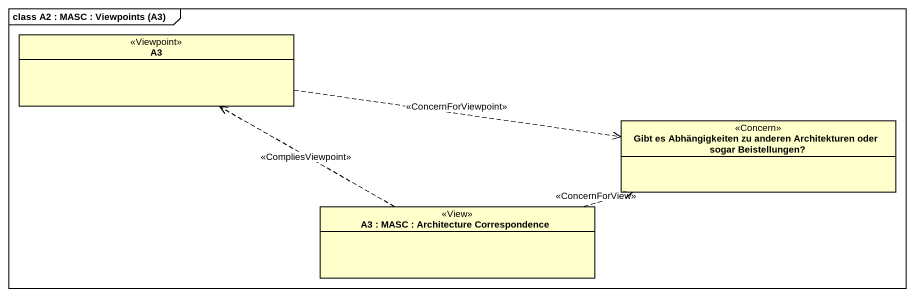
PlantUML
@startuml
mainframe class A2 : MASC : Viewpoints (A3)
hide circle
hide empty members
class A3 <<Viewpoint>>
class "Gibt es Abhängigkeiten zu anderen Architekturen oder sogar Beistellungen?" as Gibt_es_Abhängigkeiten_zu <<Concern>>
class "A3 : MASC : Architecture Correspondence" as A3_MASC_Architecture <<View>>
A3 .right.> Gibt_es_Abhängigkeiten_zu : <<ConcernForViewpoint>>
A3_MASC_Architecture .left.> A3 : <<CompliesViewpoint>>
A3_MASC_Architecture .right.> Gibt_es_Abhängigkeiten_zu : <<ConcernForView>>
@enduml
